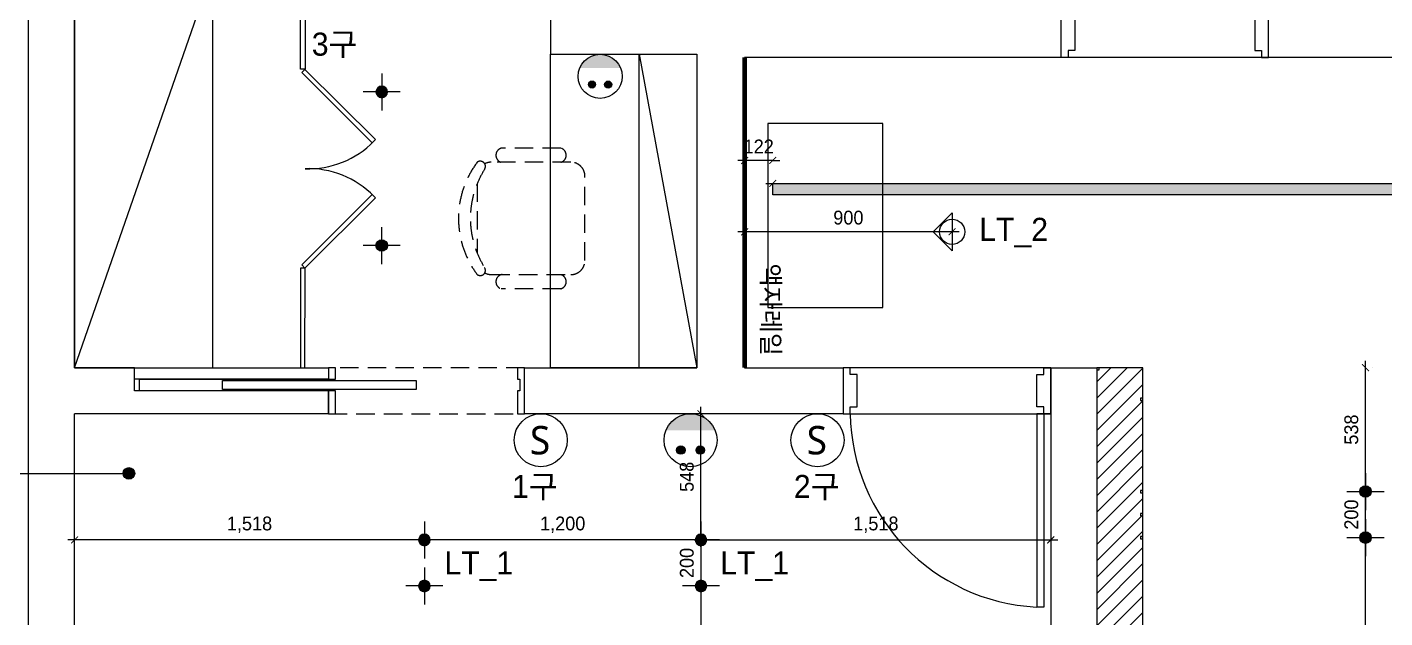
# Model space of a CAD drawing. Header units: millimetres. Extents: x 359270 to 411470, y 57550 to 89768.
# Drawn here: x 388924 to 394814, y 65704 to 68269 of the extents above; entities that cross this region are included whole.
import ezdxf

# ---------------------------------------------------------------- set-up
doc = ezdxf.new("R2010")
doc.units = ezdxf.units.MM
doc.header["$LTSCALE"] = 100
doc.header["$PDMODE"] = 3
doc.linetypes.add('DH-HID2', pattern=[1.2, 0.8, -0.4])
doc.linetypes.add('HID', pattern=[2.3, 1.5, -0.8])
doc.layers.get('DEFPOINTS').update_dxf_attribs({"color": 248})
for name, color, linetype in [('0-ELC TEXT', 7, 'Continuous'), ('03-WAL NEW', 3, 'Continuous'), ('04_FUR', 6, 'Continuous'), ('06-LIGHT', 4, 'Continuous'), ('07-DIM WAL', 5, 'Continuous'), ('2-con', 2, 'Continuous'), ('C-WALL1', 2, 'Continuous'), ('CEIL-LIGHT', 7, 'Continuous'), ('CO-DO-FR', 7, 'Continuous'), ('CO-DOOR', 8, 'Continuous'), ('FU-FURM', 251, 'DH-HID2'), ('RC-LIGHT', 7, 'Continuous'), ('도면층4', 4, 'Continuous'), ('도면층5', 5, 'Continuous'), ('설비', 140, 'Continuous')]:
    doc.layers.add(name, color=color, linetype=linetype)
doc.styles.add('HY 울릉도 L', font='')
doc.styles.add('코레일둥고', font='Korail_Round_Gothic_Medium.ttf')
doc.styles.get('HY 울릉도 L').set_extended_font_data('HY울릉도L')
doc.dimstyles.new('30', dxfattribs={"dimscale": 30, "dimtxt": 2, "dimasz": 1, "dimexe": 1, "dimexo": 1, "dimgap": 1, "dimtad": 1, "dimdec": 0, "dimrnd": 0.05, "dimdsep": 46, "dimlunit": 6, "dimtxsty": 'HY 울릉도 L', "dimblk": 'ARCHTICK', "dimcen": 2.5, "dimdle": 1, "dimclrd": 133, "dimclre": 133, "dimclrt": 30, "dimadec": 0, "dimazin": 0, "dimtfac": 1, "dimtdec": 0, "dimtix": 1, "dimtmove": 2, "dimatfit": 3, "dimldrblk": 'ARCHTICK', "dimfxl": 1, "dimlwd": -1, "dimlwe": -1, "dimarcsym": 0})

# ---------------------------------------------------------------- blocks, each defined once
blk = doc.blocks.new('door')
at = {"layer": '도면층4'}
for p, q in [((30, 1040), (60, 1040)), ((30, 200), (30, 1040)), ((60, 200), (60, 1040)), ((900, 200), (0, 200)), ((30, 200), (60, 200)), ((0, 0), (900, 0))]:
    blk.add_line(p, q, dxfattribs=at)
for points in [[(0, 200), (30, 200), (30, 170), (60, 170), (60, 30), (30, 30), (30, 0), (0, 0), (0, 200)], [(900, 200), (870, 200), (870, 170), (840, 170), (840, 30), (870, 30), (870, 0), (900, 0), (900, 200)]]:
    blk.add_lwpolyline(points, dxfattribs=at)
at = {"layer": '도면층5'}
blk.add_arc((17.6, 188), 852.5, 0.80402, 86.9832, dxfattribs=at)
blk = doc.blocks.new('FLLROP')
at = {"layer": 'C-WALL1'}
for p, q in [((365395, 69618), (365395, 68151)), ((363130, 60990), (363130, 68518)), ((363330, 66790), (363330, 68518)), ((365395, 68151), (366030, 68151)), ((366030, 68151), (366030, 66790)), ((367632, 68137), (366237, 68137)), ((366237, 68137), (366237, 66790)), ((369110, 68137), (368510, 68137)), ((363590, 66790), (363330, 66790)), ((363590, 66690), (363590, 66790)), ((365282, 66790), (366030, 66790)), ((365282, 66590), (365282, 66790)), ((366237, 66790), (366665, 66790)), ((367565, 66790), (367765, 66790)), ((367565, 66590), (367565, 66790)), ((367765, 66790), (367765, 62714)), ((363330, 63014), (363330, 66590)), ((364432, 66590), (363330, 66590)), ((366665, 66590), (365282, 66590)), ((367565, 66590), (367565, 63014))]:
    blk.add_line(p, q, dxfattribs=at)
blk.add_lwpolyline([(364432, 66590), (364432, 66690), (363590, 66690)], dxfattribs=at)
at = {"layer": 'C-WALL1', "xscale": -1}
blk.add_blockref('door', (368510, 68137), dxfattribs=at)
at = {"layer": 'C-WALL1', "rotation": 180}
blk.add_blockref('door', (367565, 66790), dxfattribs=at)
blk = doc.blocks.new('CJSWJDERH')
at = {"layer": '03-WAL NEW'}
h = blk.add_hatch(dxfattribs=at)
h.set_pattern_fill('_USER', color=256, scale=50, angle=45, pattern_type=0)
h.set_pattern_definition([(45, (25750, 7e-12), (-35.355339, 35.355339), [])])
h.paths.add_polyline_path([(393565, 63852), (393765, 63852), (393765, 66790), (393565, 66790)])
h.paths.add_polyline_path([(393615, 64252), (393765, 64252), (393765, 65252), (393615, 65252)], flags=16)
blk.add_lwpolyline([(393565, 62714), (393765, 62714), (393765, 66790), (393565, 66790), (393565, 62714)], dxfattribs=at)
at = {"layer": '04_FUR', "color": 8}
blk.add_line((391580, 68151), (391830, 66790), dxfattribs=at)
for points in [[(389130, 66790), (389730, 66790), (389730, 68518), (389130, 68518), (389130, 66790), (389730, 68518)], [(390128.8, 68518), (390130, 68086), (390110, 68086), (390110, 68518), (390128.8, 68518.1)], [(391830, 66790), (391580, 66790), (391580, 68151), (391830, 68151), (391830, 66790)], [(390129.2, 68085.2), (390435.5, 67780.5), (390421.3, 67766.4), (390115.9, 68071.9), (390129.1, 68085.2)], [(390129.2, 67222.8), (390435.5, 67527.5), (390421.3, 67541.6), (390115.9, 67236.1), (390129.1, 67222.8)], [(390128.8, 66790), (390130, 67222), (390110, 67222), (390110, 66790), (390128.8, 66789.9)]]:
    blk.add_lwpolyline(points, dxfattribs=at)
for points in [[(391830, 66790), (391195, 66790), (391195, 68151), (391830, 68151)], [(392637, 67051.1), (392637, 67851.1), (392137, 67851.1), (392137, 67051.1)]]:
    blk.add_lwpolyline(points, close=True, dxfattribs=at)
for centre, start, end in [((390144.4, 68050.3), 267.91331, 315.72234), ((390144.4, 67257.7), 44.27766, 92.08669)]:
    blk.add_arc(centre, 396.6, start, end, dxfattribs=at)
at = {"layer": '2-con', "color": 8}
blk.add_lwpolyline([(390232, 66740), (389390, 66740), (389390, 66790), (390232, 66790)], close=True, dxfattribs=at)
at = {"layer": 'CO-DO-FR', "color": 8}
blk.add_lwpolyline([(390262, 66690), (389412, 66690), (389412, 66740), (390262, 66740)], dxfattribs=at)
for points in [[(390232, 66740), (390262, 66740), (390262, 66790), (390232, 66790)], [(391052, 66590), (391082, 66590), (391082, 66790), (391052, 66790), (391052, 66740), (391062, 66740), (391062, 66690), (391052, 66690), (391052, 66590)], [(390232, 66590), (390262, 66590), (390262, 66690), (390232, 66690)]]:
    blk.add_lwpolyline(points, close=True, dxfattribs=at)
at = {"layer": 'CO-DOOR', "color": 8, "linetype": 'DH-HID2'}
blk.add_lwpolyline([(390232, 66690), (390232, 66590), (391082, 66590), (391082, 66790), (390232, 66790), (390232, 66740)], dxfattribs=at)
at = {"layer": 'CO-DOOR', "color": 8}
blk.add_lwpolyline([(389772, 66735), (390612, 66735), (390612, 66695), (389772, 66695)], close=True, dxfattribs=at)
at = {"layer": 'FU-FURM', "color": 8}
for p, q in [((391239.9, 67743.1), (390980.8, 67743.1)), ((391283.1, 67682.2), (390937.6, 67682.2)), ((390876.7, 67589.5), (390876.7, 67287.1)), ((391344, 67255.4), (391344, 67621.2)), ((390890, 67190.1), (390890, 67190.1)), ((390937.6, 67194.5), (391283.1, 67194.5)), ((391239.9, 67132.7), (390980.8, 67132.7))]:
    blk.add_line(p, q, dxfattribs=at)
for centre, radius, start, end in [((390989.7, 67712.6), 31.8, 106.2602, 253.7398), ((391231, 67712.6), 31.8, 286.2602, 73.7398), ((391201.8, 67438.3), 406.4, 143.1301, 216.8699), ((390890, 67664.3), 22.3, 327.97259, 126.69006), ((390937.6, 67621.2), 61, 90, 117.58444), ((391283.1, 67621.2), 61, 0, 90), ((391246, 67438.3), 399.1, 147.57575, 212.42425), ((390890, 67212.4), 22.3, 233.30994, 32.02741), ((391283.1, 67255.4), 61, 270, 0), ((390937.6, 67255.4), 61, 242.41556, 270), ((390989.7, 67163.2), 31.8, 99.29463, 253.7398), ((391231, 67163.2), 31.8, 286.2602, 80.70537)]:
    blk.add_arc(centre, radius, start, end, dxfattribs=at)
at = {"layer": '설비', "color": 140}
for points in [[(393575, 66790), (393565, 66790), (393565, 66780), (393575, 66780), (393575, 66790)], [(393765, 66657), (393755, 66657), (393755, 66647), (393765, 66647), (393765, 66657)], [(393765, 66257), (393755, 66257), (393755, 66247), (393765, 66247), (393765, 66257)], [(393765, 66157), (393755, 66157), (393755, 66147), (393765, 66147), (393765, 66157)], [(393765, 66057), (393755, 66057), (393755, 66047), (393765, 66047), (393765, 66057)]]:
    blk.add_lwpolyline(points, dxfattribs=at)
blk.add_blockref('FLLROP', (25800, 0))
blk = doc.blocks.new('1')
at = {"linetype": 'Continuous'}
h = blk.add_hatch(color=4, dxfattribs=at)
h.dxf.hatch_style = 1
edge = h.paths.add_edge_path()
edge.add_arc((11539653.5, -14273503.8), 37.5, 0, 360)
at = {"color": 1, "linetype": 'Continuous'}
for p, q in [((11539653.5, -14273637.1), (11539653.5, -14273370.5)), ((11539520.2, -14273503.8), (11539786.8, -14273503.8))]:
    blk.add_line(p, q, dxfattribs=at)
at = {"color": 4, "linetype": 'Continuous'}
for radius in [41.5, 37.5]:
    blk.add_circle((11539653.5, -14273503.8), radius, dxfattribs=at)
blk = doc.blocks.new('_ArchTick')
at = {"color": 0, "linetype": 'ByBlock', "const_width": 0.15}
blk.add_lwpolyline([(-0.5, -0.5), (0.5, 0.5)], dxfattribs=at)
blk = doc.blocks.new('*D32')
at = {"layer": '07-DIM WAL', "color": 133}
blk.add_line((392129, 67590), (403689, 67590), dxfattribs=at)
at = {"layer": 'DEFPOINTS', "color": 0}
for p in [(392159, 67590), (403659, 67590), (403659, 67590)]:
    blk.add_point(p, dxfattribs=at)
at = {"layer": '07-DIM WAL', "color": 133, "xscale": 30, "yscale": 30, "zscale": 30, "rotation": 180}
blk.add_blockref('_ArchTick', (392159, 67590), dxfattribs=at)
at = {"layer": '07-DIM WAL', "color": 133, "xscale": 30, "yscale": 30, "zscale": 30}
blk.add_blockref('_ArchTick', (403659, 67590), dxfattribs=at)
at = {"layer": '07-DIM WAL', "color": 30, "insert": (397909, 67655.9), "char_height": 60, "attachment_point": 5, "style": 'HY 울릉도 L'}
blk.add_mtext('11,500', dxfattribs=at)
blk = doc.blocks.new('*D35')
at = {"layer": '07-DIM WAL', "color": 133}
blk.add_line((392967, 67380), (392007, 67380), dxfattribs=at)
at = {"layer": 'DEFPOINTS', "color": 0}
for p in [(392037, 67380), (392037, 67380), (392937, 67380)]:
    blk.add_point(p, dxfattribs=at)
at = {"layer": '07-DIM WAL', "color": 133, "xscale": 30, "yscale": 30, "zscale": 30, "rotation": 180}
blk.add_blockref('_ArchTick', (392037, 67380), dxfattribs=at)
at = {"layer": '07-DIM WAL', "color": 133, "xscale": 30, "yscale": 30, "zscale": 30}
blk.add_blockref('_ArchTick', (392937, 67380), dxfattribs=at)
at = {"layer": '07-DIM WAL', "color": 30, "insert": (392487, 67441.302578), "char_height": 60, "attachment_point": 5, "style": 'HY 울릉도 L'}
blk.add_mtext('900', dxfattribs=at)
blk = doc.blocks.new('*D42')
at = {"layer": '07-DIM WAL', "color": 133}
for p, q in [((392037, 67690), (392007, 67690)), ((392159, 67690), (392037, 67690)), ((392159, 67690), (392189, 67690))]:
    blk.add_line(p, q, dxfattribs=at)
at = {"layer": 'DEFPOINTS', "color": 0}
for p in [(392037, 67690), (392037, 67690), (392159, 67690)]:
    blk.add_point(p, dxfattribs=at)
at = {"layer": '07-DIM WAL', "color": 133, "xscale": 30, "yscale": 30, "zscale": 30}
blk.add_blockref('_ArchTick', (392037, 67690), dxfattribs=at)
at = {"layer": '07-DIM WAL', "color": 133, "xscale": 30, "yscale": 30, "zscale": 30, "rotation": 180}
blk.add_blockref('_ArchTick', (392159, 67690), dxfattribs=at)
at = {"layer": '07-DIM WAL', "color": 30, "insert": (392098, 67750.7), "char_height": 60, "attachment_point": 5, "style": 'HY 울릉도 L'}
blk.add_mtext('122', dxfattribs=at)
blk = doc.blocks.new('*D86')
at = {"layer": '07-DIM WAL', "color": 133}
for p, q in [((391877.5, 66042), (390617.5, 66042)), ((390647.5, 66072), (390647.5, 66072)), ((391847.5, 66072), (391847.5, 66072))]:
    blk.add_line(p, q, dxfattribs=at)
at = {"layer": 'DEFPOINTS', "color": 0}
for p in [(390647.5, 66042), (390647.5, 66042), (391847.5, 66042)]:
    blk.add_point(p, dxfattribs=at)
at = {"layer": '07-DIM WAL', "color": 133, "xscale": 30, "yscale": 30, "zscale": 30, "rotation": 180}
blk.add_blockref('_ArchTick', (390647.5, 66042), dxfattribs=at)
at = {"layer": '07-DIM WAL', "color": 133, "xscale": 30, "yscale": 30, "zscale": 30}
blk.add_blockref('_ArchTick', (391847.5, 66042), dxfattribs=at)
at = {"layer": '07-DIM WAL', "color": 30, "insert": (391247.5, 66107.9), "char_height": 60, "attachment_point": 5, "style": 'HY 울릉도 L'}
blk.add_mtext('1,200', dxfattribs=at)
blk = doc.blocks.new('*D87')
at = {"layer": '07-DIM WAL', "color": 133}
blk.add_line((390677.5, 66042), (389100, 66042), dxfattribs=at)
at = {"layer": 'DEFPOINTS', "color": 0}
for p in [(389130, 66042), (389130, 66042), (390647.5, 66042)]:
    blk.add_point(p, dxfattribs=at)
at = {"layer": '07-DIM WAL', "color": 133, "xscale": 30, "yscale": 30, "zscale": 30, "rotation": 180}
blk.add_blockref('_ArchTick', (389130, 66042), dxfattribs=at)
at = {"layer": '07-DIM WAL', "color": 133, "xscale": 30, "yscale": 30, "zscale": 30}
blk.add_blockref('_ArchTick', (390647.5, 66042), dxfattribs=at)
at = {"layer": '07-DIM WAL', "color": 30, "insert": (389888.8, 66107.9), "char_height": 60, "attachment_point": 5, "style": 'HY 울릉도 L'}
blk.add_mtext('1,518', dxfattribs=at)
blk = doc.blocks.new('*D88')
at = {"layer": '07-DIM WAL', "color": 133}
blk.add_line((391817.5, 66042), (393395, 66042), dxfattribs=at)
at = {"layer": 'DEFPOINTS', "color": 0}
for p in [(391847.5, 66042), (393365, 66042), (393365, 66042)]:
    blk.add_point(p, dxfattribs=at)
at = {"layer": '07-DIM WAL', "color": 133, "xscale": 30, "yscale": 30, "zscale": 30, "rotation": 180}
blk.add_blockref('_ArchTick', (391847.5, 66042), dxfattribs=at)
at = {"layer": '07-DIM WAL', "color": 133, "xscale": 30, "yscale": 30, "zscale": 30}
blk.add_blockref('_ArchTick', (393365, 66042), dxfattribs=at)
at = {"layer": '07-DIM WAL', "color": 30, "insert": (392606.2, 66107.9), "char_height": 60, "attachment_point": 5, "style": 'HY 울릉도 L'}
blk.add_mtext('1,518', dxfattribs=at)
blk = doc.blocks.new('*D89')
at = {"layer": '07-DIM WAL', "color": 133}
for p, q in [((391847.5, 66012), (391847.5, 66620)), ((391877.5, 66590), (391877.5, 66590)), ((391877.5, 66042), (391877.5, 66042))]:
    blk.add_line(p, q, dxfattribs=at)
at = {"layer": 'DEFPOINTS', "color": 0}
for p in [(391847.5, 66590), (391847.5, 66590), (391847.5, 66042)]:
    blk.add_point(p, dxfattribs=at)
at = {"layer": '07-DIM WAL', "color": 133, "xscale": 30, "yscale": 30, "zscale": 30}
for p, rotation in [((391847.5, 66590), 90), ((391847.5, 66042), 270)]:
    blk.add_blockref('_ArchTick', p, dxfattribs=dict(at, rotation=rotation))
at = {"layer": '07-DIM WAL', "color": 30, "insert": (391786.197422, 66316), "char_height": 60, "attachment_point": 5, "rotation": 90, "style": 'HY 울릉도 L'}
blk.add_mtext('548', dxfattribs=at)
blk = doc.blocks.new('*D90')
at = {"layer": '07-DIM WAL', "color": 133}
for p, q in [((391847.5, 66042), (391847.5, 66072)), ((391847.5, 66042), (391847.5, 65842)), ((391877.5, 66042), (391877.5, 66042)), ((391817.5, 65842), (391817.5, 65842)), ((391847.5, 65842), (391847.5, 65812))]:
    blk.add_line(p, q, dxfattribs=at)
at = {"layer": 'DEFPOINTS', "color": 0}
for p in [(391847.5, 66042), (391847.5, 65842), (391847.5, 65842)]:
    blk.add_point(p, dxfattribs=at)
at = {"layer": '07-DIM WAL', "color": 133, "xscale": 30, "yscale": 30, "zscale": 30}
for p, rotation in [((391847.5, 66042), 270), ((391847.5, 65842), 90)]:
    blk.add_blockref('_ArchTick', p, dxfattribs=dict(at, rotation=rotation))
at = {"layer": '07-DIM WAL', "color": 30, "insert": (391786.2, 65942), "char_height": 60, "attachment_point": 5, "rotation": 90, "style": 'HY 울릉도 L'}
blk.add_mtext('200', dxfattribs=at)
blk = doc.blocks.new('*D91')
at = {"layer": '07-DIM WAL', "color": 133}
for p, q in [((391847.5, 65872), (391847.5, 64812)), ((391877.5, 65842), (391877.5, 65842)), ((391817.5, 64842), (391817.5, 64842))]:
    blk.add_line(p, q, dxfattribs=at)
at = {"layer": 'DEFPOINTS', "color": 0}
for p in [(391847.5, 65842), (391847.5, 64842), (391847.5, 64842)]:
    blk.add_point(p, dxfattribs=at)
at = {"layer": '07-DIM WAL', "color": 133, "xscale": 30, "yscale": 30, "zscale": 30}
for p, rotation in [((391847.5, 65842), 90), ((391847.5, 64842), 270)]:
    blk.add_blockref('_ArchTick', p, dxfattribs=dict(at, rotation=rotation))
at = {"layer": '07-DIM WAL', "color": 30, "insert": (391781.6, 65342), "char_height": 60, "attachment_point": 5, "rotation": 90, "style": 'HY 울릉도 L'}
blk.add_mtext('1,000', dxfattribs=at)
blk = doc.blocks.new('*D98')
at = {"layer": '07-DIM WAL', "color": 133}
for p, q in [((394730.5, 64822), (394730.5, 66082)), ((394760.5, 66052), (394760.5, 66052)), ((394760.5, 64852), (394760.5, 64852))]:
    blk.add_line(p, q, dxfattribs=at)
at = {"layer": 'DEFPOINTS', "color": 0}
for p in [(394730.5, 66052), (394730.5, 66052), (394730.5, 64852)]:
    blk.add_point(p, dxfattribs=at)
at = {"layer": '07-DIM WAL', "color": 133, "xscale": 30, "yscale": 30, "zscale": 30}
for p, rotation in [((394730.5, 66052), 90), ((394730.5, 64852), 270)]:
    blk.add_blockref('_ArchTick', p, dxfattribs=dict(at, rotation=rotation))
at = {"layer": '07-DIM WAL', "color": 30, "insert": (394664.6, 65452), "char_height": 60, "attachment_point": 5, "rotation": 90, "style": 'HY 울릉도 L'}
blk.add_mtext('1,200', dxfattribs=at)
blk = doc.blocks.new('*D99')
at = {"layer": '07-DIM WAL', "color": 133}
for p, q in [((394730.5, 66252), (394730.5, 66282)), ((394730.5, 66052), (394730.5, 66252)), ((394760.5, 66252), (394760.5, 66252)), ((394730.5, 66052), (394730.5, 66022)), ((394760.5, 66052), (394760.5, 66052))]:
    blk.add_line(p, q, dxfattribs=at)
at = {"layer": 'DEFPOINTS', "color": 0}
for p in [(394730.5, 66252), (394730.5, 66252), (394730.5, 66052)]:
    blk.add_point(p, dxfattribs=at)
at = {"layer": '07-DIM WAL', "color": 133, "xscale": 30, "yscale": 30, "zscale": 30}
for p, rotation in [((394730.5, 66252), 270), ((394730.5, 66052), 90)]:
    blk.add_blockref('_ArchTick', p, dxfattribs=dict(at, rotation=rotation))
at = {"layer": '07-DIM WAL', "color": 30, "insert": (394669.2, 66152), "char_height": 60, "attachment_point": 5, "rotation": 90, "style": 'HY 울릉도 L'}
blk.add_mtext('200', dxfattribs=at)
blk = doc.blocks.new('*D114')
at = {"layer": '07-DIM WAL', "color": 133}
for p, q in [((394730.5, 66222), (394730.5, 66820)), ((394760.5, 66790), (394760.5, 66790)), ((394760.5, 66252), (394760.5, 66252))]:
    blk.add_line(p, q, dxfattribs=at)
at = {"layer": 'DEFPOINTS', "color": 0}
for p in [(394730.5, 66790), (394730.5, 66790), (394730.5, 66252)]:
    blk.add_point(p, dxfattribs=at)
at = {"layer": '07-DIM WAL', "color": 133, "xscale": 30, "yscale": 30, "zscale": 30}
for p, rotation in [((394730.5, 66790), 90), ((394730.5, 66252), 270)]:
    blk.add_blockref('_ArchTick', p, dxfattribs=dict(at, rotation=rotation))
at = {"layer": '07-DIM WAL', "color": 30, "insert": (394669.2, 66521), "char_height": 60, "attachment_point": 5, "rotation": 90, "style": 'HY 울릉도 L'}
blk.add_mtext('538', dxfattribs=at)
blk = doc.blocks.new('egoo')
at = {"layer": '설비'}
h = blk.add_hatch(color=140, dxfattribs=at)
edge = h.paths.add_edge_path()
edge.add_arc((1015645.3, 443433.7), 22.3, 0, 360)
h = blk.add_hatch(color=140, dxfattribs=at)
edge = h.paths.add_edge_path()
edge.add_arc((1015747.7, 443433.7), 22.3, 0, 360)
h = blk.add_hatch(color=140, dxfattribs=at)
edge = h.paths.add_edge_path()
edge.add_line((1015826.3, 443329.1), (1015566.6, 443329.1))
edge.add_ellipse((1015696.5, 443381.5), major_axis=(99, 99), ratio=1, start_angle=156.95778, end_angle=293.04222)
at = {"layer": '설비', "color": 140}
for centre, radius in [((1015696.5, 443381.5), 140), ((1015645.3, 443433.7), 22.3), ((1015747.7, 443433.7), 22.3)]:
    blk.add_circle(centre, radius, dxfattribs=at)
blk = doc.blocks.new('SW')
at = {"layer": '설비', "color": 140}
blk.add_circle((11533254.1, -14277699.4), 184, dxfattribs=at)
at = {"layer": '설비', "color": 140, "insert": (11533320, -14277600.8), "char_height": 197.143, "width": 314.327, "attachment_point": 3, "style": '코레일둥고'}
blk.add_mtext('{\\fMalgun Gothic|b0|i0|c129|p50;S}', dxfattribs=at)

msp = doc.modelspace()

# ---------------------------------------------------------------- hatches: boundary and pattern name
at = {"layer": '0-ELC TEXT'}
h = msp.add_hatch(color=256, dxfattribs=at)
h.dxf.hatch_style = 1
edge = h.paths.add_edge_path()
edge.add_arc((389365.6, 66331), 25, 180, 540)
at = {"layer": 'CEIL-LIGHT'}
h = msp.add_hatch(dxfattribs=at)
h.set_pattern_fill('DOTS', color=140, scale=10, angle=45)
h.set_pattern_definition([(45, (0, -100), (-5.6126601, 16.8379802), [0, -15.875])])
h.paths.add_polyline_path([(403659, 67540), (392159, 67540), (392159, 67590), (403659, 67590)])
at = {"layer": '설비'}
h = msp.add_hatch(color=10, dxfattribs=at)
edge = h.paths.add_edge_path()
edge.add_line((391498.7, 68091), (391320.9, 68091))
edge.add_ellipse((391409.8, 68055.2), major_axis=(67.8, -67.8), ratio=1, start_angle=66.95778, end_angle=203.04222, ccw=False)
h = msp.add_hatch(color=10, dxfattribs=at)
edge = h.paths.add_edge_path()
edge.add_arc((391374.8, 68019.4), 15.3, 0, 360)
h = msp.add_hatch(color=10, dxfattribs=at)
edge = h.paths.add_edge_path()
edge.add_arc((391444.8, 68019.4), 15.3, 0, 360)

# ---------------------------------------------------------------- linework, layer by layer
at = {"color": 4}
for p, q in [((392937, 67461.9), (392855.1, 67380)), ((392937, 67461.9), (392937, 67298.1)), ((392855.1, 67380), (392937, 67298.1))]:
    msp.add_line(p, q, dxfattribs=at)
msp.add_circle((392937, 67380), 54.6, dxfattribs=at)
at = {"layer": '0-ELC TEXT'}
msp.add_line((388731.9, 66331), (389365.6, 66331), dxfattribs=at)
msp.add_circle((389365.6, 66331), 25, dxfattribs=at)
at = {"layer": '06-LIGHT', "color": 140, "linetype": 'HID', "const_width": 20}
msp.add_lwpolyline([(392037, 68137), (392037, 66790)], dxfattribs=at)
at = {"layer": 'CEIL-LIGHT', "color": 140}
msp.add_lwpolyline([(403659, 67540), (392159, 67540), (392159, 67590), (403659, 67590)], close=True, dxfattribs=at)
at = {"layer": '설비', "color": 10}
for centre, radius in [((391409.8, 68055.2), 95.8), ((391374.8, 68019.4), 15.3), ((391444.8, 68019.4), 15.3)]:
    msp.add_circle(centre, radius, dxfattribs=at)

# ---------------------------------------------------------------- block references
msp.add_blockref('CJSWJDERH', (0, 0))
at = {"layer": 'RC-LIGHT', "yscale": 0.6024096385271789, "zscale": 0.6024096385271789}
for p, xscale, rotation in [((-8208033.8, 7019586), -0.6024096385271789, 90), ((-8208033.8, -6884278), 0.6024096385271789, 90.00000000000001), ((8993226.8, 7017850.5), 0.6024096385271789, 270), ((-8207848.8, 7017640.5), -0.6024096385271789, 90), ((-8206648.8, 7017640.5), -0.6024096385271789, 90), ((8993226.8, 7017650.5), 0.6024096385271789, 270), ((-8207848.8, 7017440.5), -0.6024096385271789, 90), ((-8206648.8, 7017440.5), -0.6024096385271789, 90)]:
    msp.add_blockref('1', p, dxfattribs=dict(at, xscale=xscale, rotation=rotation))
at = {"layer": '설비', "color": 140, "xscale": 0.625, "yscale": 0.625, "zscale": 0.625}
for p in [(-6817131.5, 8990037.2), (-6815930.8, 8990037.2)]:
    msp.add_blockref('SW', p, dxfattribs=at)
at = {"layer": '설비', "color": 140, "xscale": 0.8214285869294655, "yscale": 0.8214285869294655, "zscale": 0.8214285869294655, "rotation": 180}
msp.add_blockref('egoo', (1226124.3, 430681.2), dxfattribs=at)

# ---------------------------------------------------------------- texts
at = {"layer": '06-LIGHT', "color": 140, "linetype": 'HID', "style": '코레일둥고'}
msp.add_text('액자레일', height=80, rotation=270, dxfattribs=at).set_placement((392110.6, 67242.6))
at = {"layer": '설비', "color": 140, "style": '코레일둥고'}
for s, p in [('3구', (390159, 68145)), ('1구', (391027.8, 66224.2)), ('2구', (392250.5, 66224.2))]:
    msp.add_text(s, height=100, dxfattribs=at).set_placement(p)
at = {"layer": '설비', "color": 30, "style": '코레일둥고'}
for s, p in [('LT_2', (393055.1, 67340.8)), ('LT_1', (390734.7, 65892.2)), ('LT_1', (391931.1, 65892.2))]:
    msp.add_text(s, height=100, dxfattribs=at).set_placement(p)

# ---------------------------------------------------------------- dimensions: what is measured, and where the dimension line sits
at = {"layer": '07-DIM WAL'}
for base, p1, p2, picture, middle in [((392037, 67690), (392159, 67690), (392037, 67690), '*D42', (392098, 67750.7)), ((403659, 67590), (392159, 67590), (403659, 67590), '*D32', (397909, 67655.9)), ((392037, 67380), (392937, 67380), (392037, 67380), '*D35', (392487, 67441.3)), ((389130, 66042), (390647.5, 66042), (389130, 66042), '*D87', (389888.75, 66107.9430122)), ((390647.5, 66042), (391847.5, 66042), (390647.5, 66042), '*D86', (391247.5, 66107.9)), ((393365, 66042), (391847.5, 66042), (393365, 66042), '*D88', (392606.25, 66107.9430122))]:
    dim = msp.add_linear_dim(base=base, p1=p1, p2=p2, dimstyle='30', override={"dimfxl": 1.25}, dxfattribs=at)
    dim.commit()
    dim.dimension.update_dxf_attribs({"geometry": picture, "text_midpoint": middle})
for base, p1, p2, picture, middle in [((394730.5, 66790), (394730.5, 66252), (394730.5, 66790), '*D114', (394669.2, 66521)), ((391847.5, 66590), (391847.5, 66042), (391847.5, 66590), '*D89', (391786.2, 66316)), ((394730.5, 66252), (394730.5, 66052), (394730.5, 66252), '*D99', (394669.2, 66152)), ((391847.5, 65842), (391847.5, 66042), (391847.5, 65842), '*D90', (391786.2, 65942)), ((394730.5, 66052), (394730.5, 64852), (394730.5, 66052), '*D98', (394664.6, 65452)), ((391847.5, 64842), (391847.5, 65842), (391847.5, 64842), '*D91', (391781.6, 65342))]:
    dim = msp.add_linear_dim(base=base, p1=p1, p2=p2, angle=90, dimstyle='30', override={"dimfxl": 1.25}, dxfattribs=at)
    dim.commit()
    dim.dimension.update_dxf_attribs({"geometry": picture, "text_midpoint": middle})

doc.saveas('drawing.dxf')
